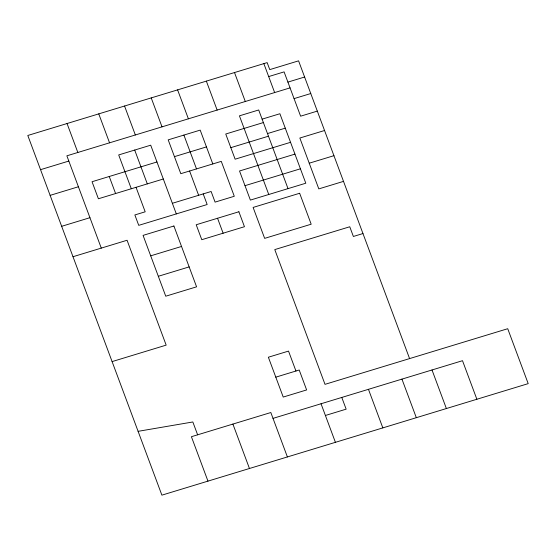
<?xml version="1.0" encoding="UTF-8"?>
<svg xmlns="http://www.w3.org/2000/svg" width="556" height="556" viewBox="0 0 556 556"><rect width="100%" height="100%" fill="white"/><g stroke="black" fill="none" stroke-linecap="round" stroke-linejoin="round"><path stroke-width="0.83" d="M268.68 76.575L284.095 71.884L300.615 116.19L317.316 111.103M287.911 82.107L304.612 77.02M290.058 87.876L66.873 155.819L101.282 248.108M40.546 169.67L68.833 161.059M294.068 98.62L310.769 93.54M262.112 119.151L279.897 113.737L305.8 183.216L250.381 200.09L239.525 170.991L294.951 154.116M263.384 122.563L225.743 134.017L235.125 159.19L290.552 142.315M156.959 161.97L92.046 181.729L98.398 198.77L163.311 179.011M174.445 156.646L206.457 146.902M50.13 195.364L78.41 186.753M267.492 133.572L285.277 128.158M230.83 147.653L268.472 136.192M324.551 130.507L299.844 138.027L318.81 188.894L343.511 181.374M61.66 226.306L89.947 217.695M172.367 203.294L211.127 191.493L215.082 202.113L234.291 196.268L221.274 161.365L180.797 173.687L168.19 139.862L200.195 130.118L212.809 163.944M309.233 163.2L333.934 155.68M245.001 185.669L300.428 168.795M73.003 256.719L127.067 240.255L166.168 345.13L112.103 361.595M150.697 255.836L181.527 246.454M158.321 276.283L189.151 266.901M362.964 233.548L353.38 236.467L349.759 226.765L274.775 249.595L325.01 384.342L507.725 328.714L528.2 383.633L161.893 495.153L27.8 135.476L267.158 62.613L269.771 69.618L298.579 60.847L409.584 358.592M275.797 377.156L299.211 370.025L306.634 389.937L283.219 397.06L268.367 357.223L288.522 351.093L295.952 371.019M273.017 418.376L462.502 360.691L476.874 399.257M325.399 415.478L346.152 409.16L341.78 397.443M138.103 431.331L192.835 421.969L197.63 434.813M432.012 369.976L446.385 408.542M401.946 379.129L416.326 417.695M263.85 63.62L274.643 92.567M368.454 389.325L382.834 427.891M288.022 188.63L258.693 109.977L239.427 115.843L268.756 194.496M234.507 72.551L245.3 101.498M206.352 81.12L217.146 110.074M321.034 403.76L335.414 442.326M177.6 89.877L188.394 118.824M217.549 218.258L223.123 233.207M183.897 135.08L196.504 168.906M203.204 193.912L207.159 204.525L138.736 225.354L134.858 214.95L145.185 211.808L136.046 187.309M189.589 171.012L198.638 195.295M287.396 456.942L270.835 412.531L191.403 436.71L207.965 481.128M151.225 97.905L162.018 126.851M176.321 213.914L150.704 145.185L118.692 154.936L131.299 188.755M124.551 106.029L135.344 134.976M134.698 150.057L147.305 183.883M232.901 424.075L249.456 468.493M98.759 113.876L109.553 142.822M109.24 176.495L115.592 193.537M67.047 123.529L77.84 152.476M173.903 226L143.073 235.383L165.751 296.209L196.581 286.826L173.903 226M238.885 211.76L196.205 224.756L201.779 239.699L244.459 226.709L238.885 211.76M299.649 193.266L253.112 207.43L264.649 238.371L311.186 224.207L299.649 193.266"/></g></svg>
